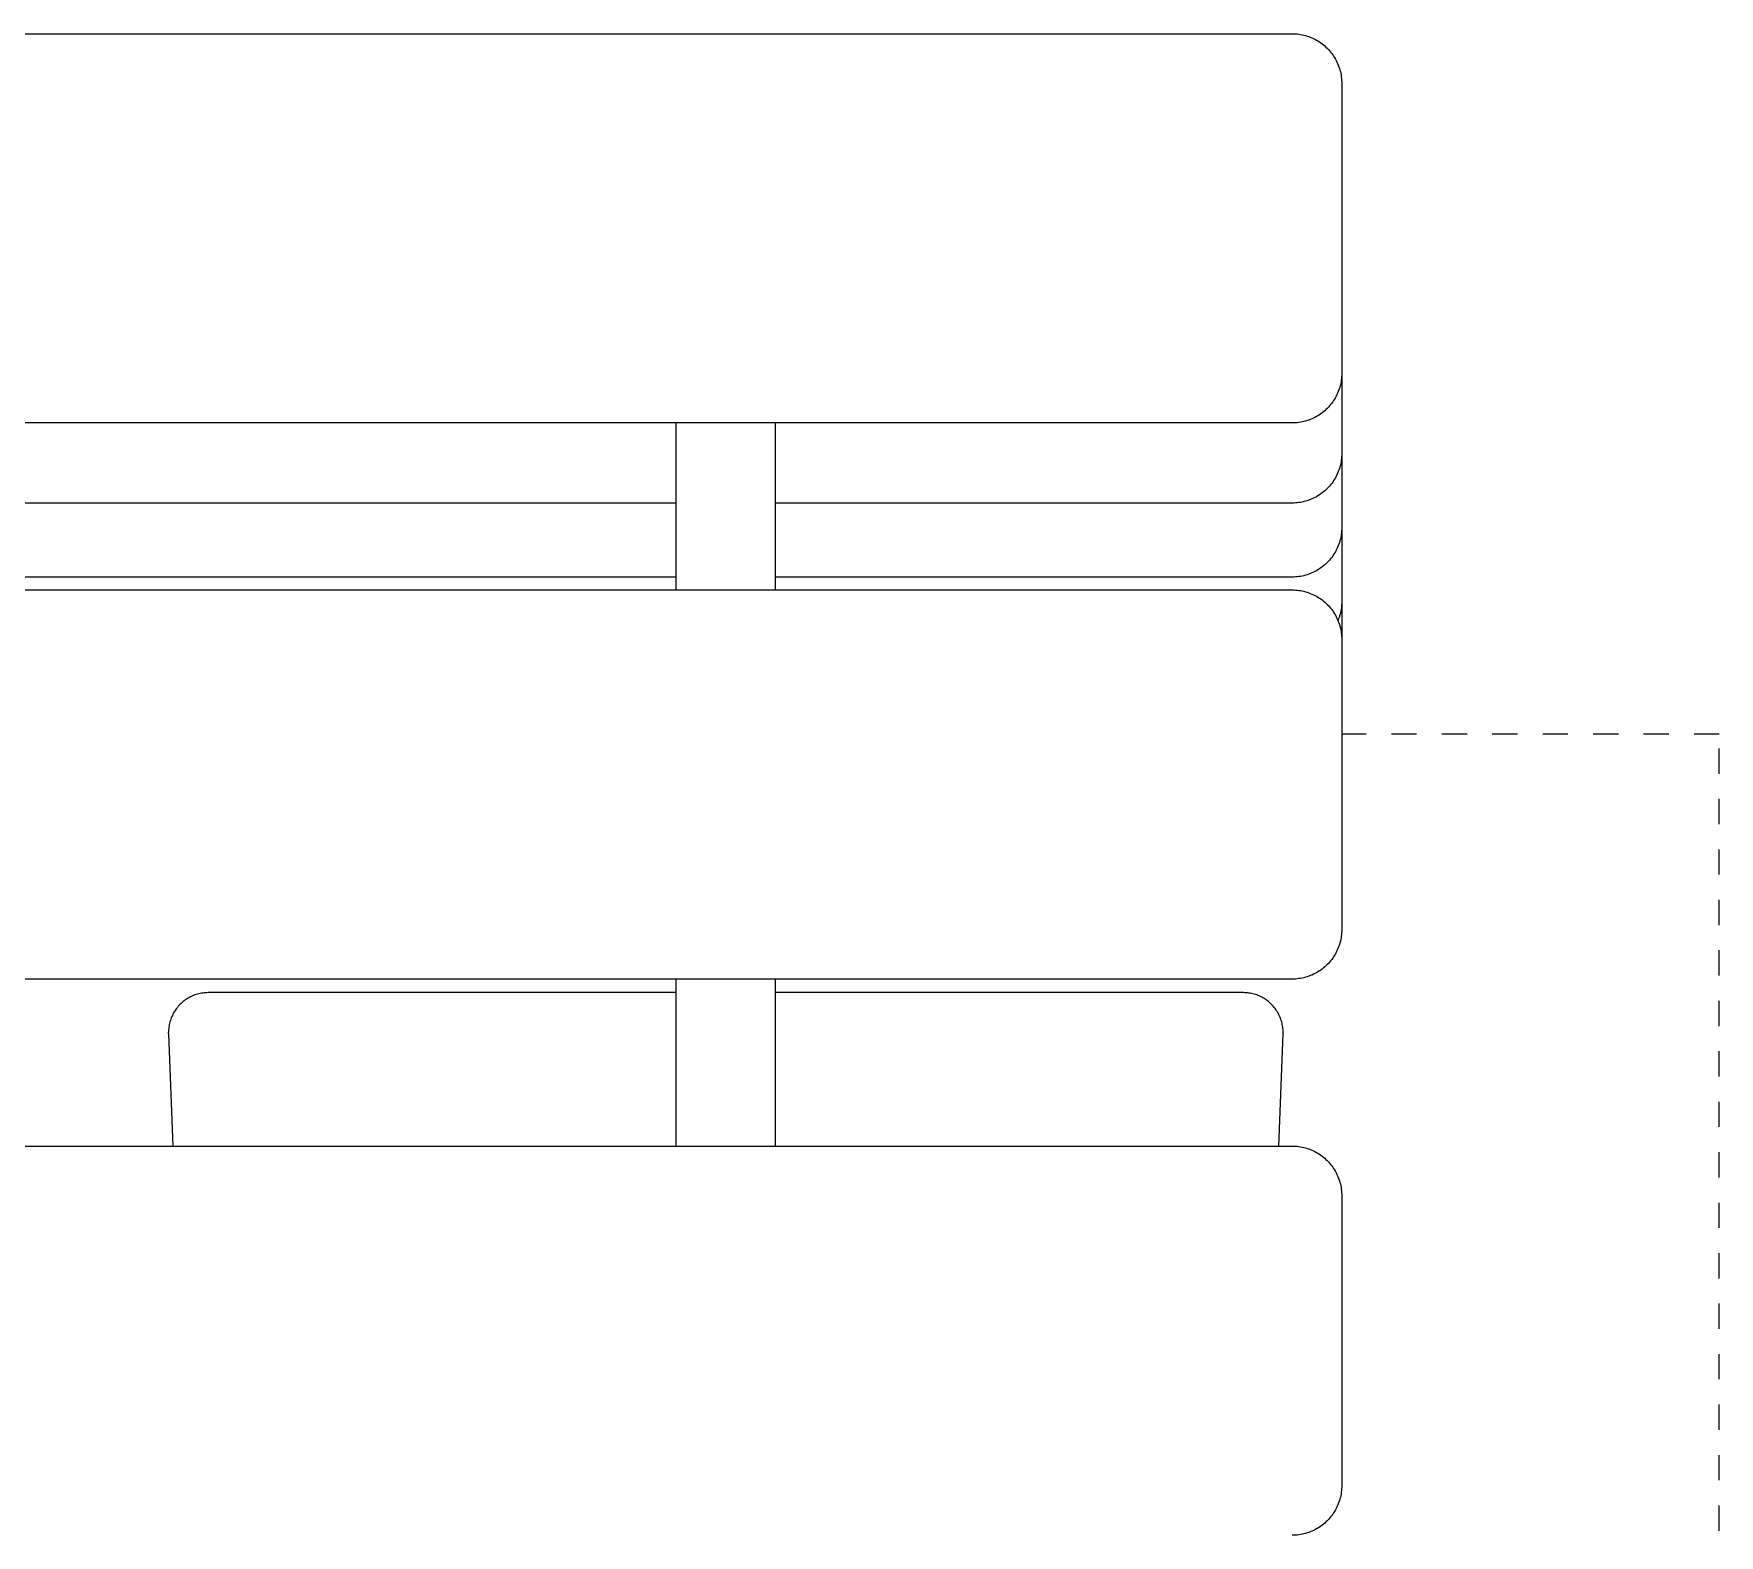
# Model space of a CAD drawing. Header units: inches. Extents: x -6 to 95, y -2 to 61.
# Drawn here: x 16.32 to 23, y 16.77 to 22.72 of the extents above; entities that cross this region are included whole.
import ezdxf

# ---------------------------------------------------------------- set-up
doc = ezdxf.new("R2010")
doc.units = ezdxf.units.IN
doc.linetypes.add('HIDDEN', pattern=[1.905, 1.27, -0.635])
doc.layers.add('ZANO_R', color=7, linetype='Continuous', lineweight=0)
doc.layers.add('ZANO_R_przerywana', color=250, linetype='HIDDEN', lineweight=0)

msp = doc.modelspace()

# ---------------------------------------------------------------- linework, layer by layer
at = {"layer": 'ZANO_R'}
for p, q in [((2.00414, 22.71857), (21.30567, 22.71857)), ((21.30567, 22.71857), (21.31239, 22.71846)), ((21.31239, 22.71846), (21.31911, 22.71811)), ((21.31911, 22.71811), (21.32581, 22.71754)), ((21.32581, 22.71754), (21.33248, 22.71674)), ((21.33248, 22.71674), (21.33913, 22.71571)), ((21.33913, 22.71571), (21.34574, 22.71445)), ((21.34574, 22.71445), (21.3523, 22.71297)), ((21.3523, 22.71297), (21.3588, 22.71127)), ((21.3588, 22.71127), (21.36525, 22.70934)), ((21.36525, 22.70934), (21.37162, 22.7072)), ((21.37162, 22.7072), (21.37792, 22.70484)), ((21.37792, 22.70484), (21.38413, 22.70227)), ((21.38413, 22.70227), (21.39025, 22.69948)), ((21.39025, 22.69948), (21.39628, 22.69649)), ((21.39628, 22.69649), (21.4022, 22.6933)), ((21.4022, 22.6933), (21.408, 22.6899)), ((21.408, 22.6899), (21.41369, 22.68631)), ((21.41369, 22.68631), (21.41925, 22.68252)), ((21.41925, 22.68252), (21.42467, 22.67855)), ((21.42467, 22.67855), (21.42996, 22.6744)), ((21.42996, 22.6744), (21.43511, 22.67006)), ((21.43511, 22.67006), (21.4401, 22.66556)), ((21.4401, 22.66556), (21.44493, 22.66089)), ((21.44493, 22.66089), (21.44961, 22.65605)), ((21.44961, 22.65605), (21.45411, 22.65106)), ((21.45411, 22.65106), (21.45845, 22.64591)), ((21.45845, 22.64591), (21.4626, 22.64062)), ((21.4626, 22.64062), (21.46657, 22.6352)), ((21.46657, 22.6352), (21.47036, 22.62964)), ((21.47036, 22.62964), (21.47395, 22.62395)), ((21.47395, 22.62395), (21.47734, 22.61815)), ((21.47734, 22.61815), (21.48054, 22.61223)), ((21.48054, 22.61223), (21.48353, 22.60621)), ((21.48353, 22.60621), (21.48632, 22.60008)), ((21.48632, 22.60008), (21.48889, 22.59387)), ((21.48889, 22.59387), (21.49125, 22.58757)), ((21.49125, 22.58757), (21.49339, 22.5812)), ((21.49339, 22.5812), (21.49532, 22.57476)), ((21.49532, 22.57476), (21.49702, 22.56825)), ((21.49702, 22.56825), (21.4985, 22.56169)), ((21.4985, 22.56169), (21.49976, 22.55508)), ((21.49976, 22.55508), (21.50079, 22.54844)), ((21.50079, 22.54844), (21.50159, 22.54176)), ((21.50159, 22.54176), (21.50216, 22.53506)), ((21.50216, 22.53506), (21.50251, 22.52834)), ((21.50251, 22.52834), (21.50262, 22.52162)), ((21.50262, 22.52162), (21.50262, 22.47504)), ((21.50262, 22.47504), (21.50262, 21.37308)), ((21.49532, 21.31994), (21.49339, 21.3135)), ((21.49702, 21.32645), (21.49532, 21.31994)), ((21.4985, 21.33301), (21.49702, 21.32645)), ((21.49976, 21.33962), (21.4985, 21.33301)), ((21.50079, 21.34626), (21.49976, 21.33962)), ((21.50159, 21.35294), (21.50079, 21.34626)), ((21.50216, 21.35964), (21.50159, 21.35294)), ((21.50251, 21.36636), (21.50216, 21.35964)), ((21.50262, 21.37308), (21.50251, 21.36636)), ((21.50262, 21.37308), (21.50262, 21.20232)), ((21.4626, 21.25408), (21.45845, 21.24879)), ((21.46657, 21.2595), (21.4626, 21.25408)), ((21.47036, 21.26506), (21.46657, 21.2595)), ((21.47395, 21.27075), (21.47036, 21.26506)), ((21.47734, 21.27655), (21.47395, 21.27075)), ((21.48054, 21.28247), (21.47734, 21.27655)), ((21.48353, 21.28849), (21.48054, 21.28247)), ((21.48632, 21.29462), (21.48353, 21.28849)), ((21.48889, 21.30083), (21.48632, 21.29462)), ((21.49125, 21.30713), (21.48889, 21.30083)), ((21.49339, 21.3135), (21.49125, 21.30713)), ((21.37162, 21.1875), (21.36525, 21.18536)), ((21.37792, 21.18986), (21.37162, 21.1875)), ((21.38413, 21.19243), (21.37792, 21.18986)), ((21.39025, 21.19522), (21.38413, 21.19243)), ((21.39628, 21.19821), (21.39025, 21.19522)), ((21.4022, 21.20141), (21.39628, 21.19821)), ((21.408, 21.2048), (21.4022, 21.20141)), ((21.41369, 21.20839), (21.408, 21.2048)), ((21.41925, 21.21218), (21.41369, 21.20839)), ((21.42467, 21.21615), (21.41925, 21.21218)), ((21.42996, 21.2203), (21.42467, 21.21615)), ((21.43511, 21.22464), (21.42996, 21.2203)), ((21.4401, 21.22914), (21.43511, 21.22464)), ((21.44493, 21.23381), (21.4401, 21.22914)), ((21.44961, 21.23865), (21.44493, 21.23381)), ((21.45411, 21.24364), (21.44961, 21.23865)), ((21.45845, 21.24879), (21.45411, 21.24364)), ((21.50262, 21.20232), (21.50262, 21.05565)), ((21.30567, 21.17613), (2.00414, 21.17613)), ((18.86343, 20.51465), (18.86343, 21.17613)), ((19.25734, 20.51465), (19.25734, 21.17613)), ((21.31239, 21.17624), (21.30567, 21.17613)), ((21.31911, 21.17659), (21.31239, 21.17624)), ((21.32581, 21.17716), (21.31911, 21.17659)), ((21.33248, 21.17796), (21.32581, 21.17716)), ((21.33913, 21.17899), (21.33248, 21.17796)), ((21.34574, 21.18025), (21.33913, 21.17899)), ((21.3523, 21.18173), (21.34574, 21.18025)), ((21.3588, 21.18343), (21.3523, 21.18173)), ((21.36525, 21.18536), (21.3588, 21.18343)), ((21.50262, 21.05565), (21.50251, 21.04893)), ((21.50262, 21.05565), (21.50262, 20.90898)), ((21.49125, 20.98969), (21.48889, 20.9834)), ((21.49339, 20.99607), (21.49125, 20.98969)), ((21.49532, 21.00251), (21.49339, 20.99607)), ((21.49702, 21.00902), (21.49532, 21.00251)), ((21.4985, 21.01558), (21.49702, 21.00902)), ((21.49976, 21.02218), (21.4985, 21.01558)), ((21.50079, 21.02883), (21.49976, 21.02218)), ((21.50159, 21.03551), (21.50079, 21.02883)), ((21.50216, 21.04221), (21.50159, 21.03551)), ((21.50251, 21.04893), (21.50216, 21.04221)), ((21.44961, 20.92122), (21.44493, 20.91638)), ((21.45411, 20.92621), (21.44961, 20.92122)), ((21.45845, 20.93135), (21.45411, 20.92621)), ((21.4626, 20.93664), (21.45845, 20.93135)), ((21.46657, 20.94207), (21.4626, 20.93664)), ((21.47036, 20.94763), (21.46657, 20.94207)), ((21.47395, 20.95331), (21.47036, 20.94763)), ((21.47734, 20.95912), (21.47395, 20.95331)), ((21.48054, 20.96504), (21.47734, 20.95912)), ((21.48353, 20.97106), (21.48054, 20.96504)), ((21.48632, 20.97718), (21.48353, 20.97106)), ((21.48889, 20.9834), (21.48632, 20.97718)), ((18.86343, 20.85869), (4.44637, 20.85869)), ((21.30567, 20.85869), (19.25734, 20.85869)), ((21.31239, 20.85881), (21.30567, 20.85869)), ((21.31911, 20.85915), (21.31239, 20.85881)), ((21.32581, 20.85973), (21.31911, 20.85915)), ((21.33248, 20.86053), (21.32581, 20.85973)), ((21.33913, 20.86156), (21.33248, 20.86053)), ((21.34574, 20.86281), (21.33913, 20.86156)), ((21.3523, 20.86429), (21.34574, 20.86281)), ((21.3588, 20.866), (21.3523, 20.86429)), ((21.36525, 20.86792), (21.3588, 20.866)), ((21.37162, 20.87007), (21.36525, 20.86792)), ((21.37792, 20.87243), (21.37162, 20.87007)), ((21.38413, 20.875), (21.37792, 20.87243)), ((21.39025, 20.87778), (21.38413, 20.875)), ((21.39628, 20.88078), (21.39025, 20.87778)), ((21.4022, 20.88397), (21.39628, 20.88078)), ((21.408, 20.88737), (21.4022, 20.88397)), ((21.41369, 20.89096), (21.408, 20.88737)), ((21.41925, 20.89474), (21.41369, 20.89096)), ((21.42467, 20.89872), (21.41925, 20.89474)), ((21.42996, 20.90287), (21.42467, 20.89872)), ((21.43511, 20.9072), (21.42996, 20.90287)), ((21.4401, 20.91171), (21.43511, 20.9072)), ((21.44493, 20.91638), (21.4401, 20.91171)), ((21.50262, 20.90898), (21.50262, 20.76231)), ((21.4985, 20.72223), (21.49702, 20.71567)), ((21.49976, 20.72884), (21.4985, 20.72223)), ((21.50079, 20.73549), (21.49976, 20.72884)), ((21.50159, 20.74216), (21.50079, 20.73549)), ((21.50216, 20.74887), (21.50159, 20.74216)), ((21.50251, 20.75558), (21.50216, 20.74887)), ((21.50262, 20.76231), (21.50251, 20.75558)), ((21.50262, 20.76231), (21.50262, 20.61563)), ((21.47036, 20.65429), (21.46657, 20.64873)), ((21.47395, 20.65997), (21.47036, 20.65429)), ((21.47734, 20.66578), (21.47395, 20.65997)), ((21.48054, 20.67169), (21.47734, 20.66578)), ((21.48353, 20.67772), (21.48054, 20.67169)), ((21.48632, 20.68384), (21.48353, 20.67772)), ((21.48889, 20.69005), (21.48632, 20.68384)), ((21.49125, 20.69635), (21.48889, 20.69005)), ((21.49339, 20.70272), (21.49125, 20.69635)), ((21.49532, 20.70917), (21.49339, 20.70272)), ((21.49702, 20.71567), (21.49532, 20.70917)), ((21.39025, 20.58444), (21.38413, 20.58166)), ((21.39628, 20.58743), (21.39025, 20.58444)), ((21.4022, 20.59063), (21.39628, 20.58743)), ((21.408, 20.59402), (21.4022, 20.59063)), ((21.41369, 20.59762), (21.408, 20.59402)), ((21.41925, 20.6014), (21.41369, 20.59762)), ((21.42467, 20.60537), (21.41925, 20.6014)), ((21.42996, 20.60953), (21.42467, 20.60537)), ((21.43511, 20.61386), (21.42996, 20.60953)), ((21.4401, 20.61836), (21.43511, 20.61386)), ((21.44493, 20.62304), (21.4401, 20.61836)), ((21.44961, 20.62787), (21.44493, 20.62304)), ((21.45411, 20.63287), (21.44961, 20.62787)), ((21.45845, 20.63801), (21.45411, 20.63287)), ((21.4626, 20.6433), (21.45845, 20.63801)), ((21.46657, 20.64873), (21.4626, 20.6433)), ((21.50262, 20.61563), (21.50262, 20.46896)), ((18.86343, 20.56535), (4.44637, 20.56535)), ((21.30567, 20.56535), (19.25734, 20.56535)), ((21.31239, 20.56547), (21.30567, 20.56535)), ((21.31911, 20.56581), (21.31239, 20.56547)), ((21.32581, 20.56638), (21.31911, 20.56581)), ((21.33248, 20.56719), (21.32581, 20.56638)), ((21.33913, 20.56822), (21.33248, 20.56719)), ((21.34574, 20.56947), (21.33913, 20.56822)), ((21.3523, 20.57095), (21.34574, 20.56947)), ((21.3588, 20.57266), (21.3523, 20.57095)), ((21.36525, 20.57458), (21.3588, 20.57266)), ((21.37162, 20.57672), (21.36525, 20.57458)), ((21.37792, 20.57908), (21.37162, 20.57672)), ((21.38413, 20.58166), (21.37792, 20.57908)), ((2.00414, 20.51465), (21.30567, 20.51465)), ((21.30567, 20.51465), (21.31239, 20.51454)), ((21.31239, 20.51454), (21.31911, 20.51419)), ((21.31911, 20.51419), (21.32581, 20.51362)), ((21.32581, 20.51362), (21.33248, 20.51282)), ((21.33248, 20.51282), (21.33913, 20.51179)), ((21.33913, 20.51179), (21.34574, 20.51053)), ((21.34574, 20.51053), (21.3523, 20.50905)), ((21.3523, 20.50905), (21.3588, 20.50735)), ((21.3588, 20.50735), (21.36525, 20.50542)), ((21.36525, 20.50542), (21.37162, 20.50328)), ((21.37162, 20.50328), (21.37792, 20.50092)), ((21.37792, 20.50092), (21.38413, 20.49834)), ((21.38413, 20.49834), (21.39025, 20.49556)), ((21.39025, 20.49556), (21.39628, 20.49257)), ((21.39628, 20.49257), (21.4022, 20.48937)), ((21.4022, 20.48937), (21.408, 20.48598)), ((21.408, 20.48598), (21.41369, 20.48239)), ((21.41369, 20.48239), (21.41925, 20.4786)), ((21.41925, 20.4786), (21.42467, 20.47463)), ((21.42467, 20.47463), (21.42996, 20.47048)), ((21.42996, 20.47048), (21.43511, 20.46614)), ((21.43511, 20.46614), (21.4401, 20.46164)), ((21.4401, 20.46164), (21.44493, 20.45696)), ((21.44493, 20.45696), (21.44961, 20.45213)), ((21.44961, 20.45213), (21.45411, 20.44714)), ((21.5022, 20.45603), (21.50167, 20.44959)), ((21.50251, 20.4625), (21.5022, 20.45603)), ((21.50262, 20.46896), (21.50251, 20.4625)), ((21.50262, 20.46896), (21.50262, 20.32229)), ((21.45411, 20.44714), (21.45845, 20.44199)), ((21.45845, 20.44199), (21.4626, 20.4367)), ((21.4626, 20.4367), (21.46657, 20.43128)), ((21.46657, 20.43128), (21.47036, 20.42572)), ((21.47036, 20.42572), (21.47395, 20.42003)), ((21.47395, 20.42003), (21.47734, 20.41423)), ((21.47734, 20.41423), (21.48054, 20.40831)), ((21.48054, 20.40831), (21.48353, 20.40228)), ((21.48353, 20.40228), (21.48632, 20.39616)), ((21.48632, 20.39616), (21.48889, 20.38995)), ((21.48991, 20.39934), (21.48752, 20.39333)), ((21.48889, 20.38995), (21.49125, 20.38365)), ((21.49209, 20.40543), (21.48991, 20.39934)), ((21.49408, 20.41159), (21.49209, 20.40543)), ((21.49586, 20.4178), (21.49408, 20.41159)), ((21.49744, 20.42408), (21.49586, 20.4178)), ((21.49881, 20.4304), (21.49744, 20.42408)), ((21.49997, 20.43676), (21.49881, 20.4304)), ((21.50092, 20.44316), (21.49997, 20.43676)), ((21.50167, 20.44959), (21.50092, 20.44316)), ((21.49125, 20.38365), (21.49339, 20.37728)), ((21.49339, 20.37728), (21.49532, 20.37083)), ((21.49532, 20.37083), (21.49702, 20.36433)), ((21.49702, 20.36433), (21.4985, 20.35777)), ((21.4985, 20.35777), (21.49976, 20.35116)), ((21.49976, 20.35116), (21.50079, 20.34451)), ((21.50079, 20.34451), (21.50159, 20.33784)), ((21.50159, 20.33784), (21.50216, 20.33114)), ((21.50216, 20.33114), (21.50251, 20.32442)), ((21.50251, 20.32442), (21.50262, 20.3177)), ((21.50262, 20.32229), (21.50262, 20.3177)), ((21.50262, 20.3177), (21.50262, 20.27112)), ((21.50262, 20.27112), (21.50262, 19.16916)), ((21.49532, 19.11602), (21.49339, 19.10958)), ((21.49702, 19.12253), (21.49532, 19.11602)), ((21.4985, 19.12909), (21.49702, 19.12253)), ((21.49976, 19.1357), (21.4985, 19.12909)), ((21.50079, 19.14234), (21.49976, 19.1357)), ((21.50159, 19.14902), (21.50079, 19.14234)), ((21.50216, 19.15572), (21.50159, 19.14902)), ((21.50251, 19.16244), (21.50216, 19.15572)), ((21.50262, 19.16916), (21.50251, 19.16244)), ((21.4626, 19.05015), (21.45845, 19.04487)), ((21.46657, 19.05558), (21.4626, 19.05015)), ((21.47036, 19.06114), (21.46657, 19.05558)), ((21.47395, 19.06683), (21.47036, 19.06114)), ((21.47734, 19.07263), (21.47395, 19.06683)), ((21.48054, 19.07855), (21.47734, 19.07263)), ((21.48353, 19.08457), (21.48054, 19.07855)), ((21.48632, 19.09069), (21.48353, 19.08457)), ((21.48889, 19.09691), (21.48632, 19.09069)), ((21.49125, 19.1032), (21.48889, 19.09691)), ((21.49339, 19.10958), (21.49125, 19.1032)), ((21.36525, 18.98143), (21.3588, 18.97951)), ((21.37162, 18.98358), (21.36525, 18.98143)), ((21.37792, 18.98594), (21.37162, 18.98358)), ((21.38413, 18.98851), (21.37792, 18.98594)), ((21.39025, 18.9913), (21.38413, 18.98851)), ((21.39628, 18.99429), (21.39025, 18.9913)), ((21.4022, 18.99748), (21.39628, 18.99429)), ((21.408, 19.00088), (21.4022, 18.99748)), ((21.41369, 19.00447), (21.408, 19.00088)), ((21.41925, 19.00825), (21.41369, 19.00447)), ((21.42467, 19.01223), (21.41925, 19.00825)), ((21.42996, 19.01638), (21.42467, 19.01223)), ((21.43511, 19.02071), (21.42996, 19.01638)), ((21.4401, 19.02522), (21.43511, 19.02071)), ((21.44493, 19.02989), (21.4401, 19.02522)), ((21.44961, 19.03473), (21.44493, 19.02989)), ((21.45411, 19.03972), (21.44961, 19.03473)), ((21.45845, 19.04487), (21.45411, 19.03972)), ((21.30567, 18.97221), (2.00414, 18.97221)), ((16.97094, 18.91407), (16.96574, 18.91271)), ((16.97619, 18.91525), (16.97094, 18.91407)), ((16.98148, 18.91626), (16.97619, 18.91525)), ((16.98679, 18.91708), (16.98148, 18.91626)), ((16.99214, 18.91772), (16.98679, 18.91708)), ((16.9975, 18.91818), (16.99214, 18.91772)), ((17.00287, 18.91846), (16.9975, 18.91818)), ((17.00825, 18.91855), (17.00287, 18.91846)), ((18.86343, 18.91855), (17.00825, 18.91855)), ((18.86343, 18.31073), (18.86343, 18.97221)), ((19.25734, 18.31073), (19.25734, 18.97221)), ((21.11252, 18.91855), (19.25734, 18.91855)), ((21.11791, 18.91846), (21.11252, 18.91855)), ((21.1233, 18.91818), (21.11791, 18.91846)), ((21.12867, 18.91772), (21.1233, 18.91818)), ((21.13402, 18.91707), (21.12867, 18.91772)), ((21.13935, 18.91625), (21.13402, 18.91707)), ((21.14465, 18.91524), (21.13935, 18.91625)), ((21.14991, 18.91405), (21.14465, 18.91524)), ((21.15512, 18.91268), (21.14991, 18.91405)), ((21.31239, 18.97232), (21.30567, 18.97221)), ((21.31911, 18.97267), (21.31239, 18.97232)), ((21.32581, 18.97324), (21.31911, 18.97267)), ((21.33248, 18.97404), (21.32581, 18.97324)), ((21.33913, 18.97507), (21.33248, 18.97404)), ((21.34574, 18.97633), (21.33913, 18.97507)), ((21.3523, 18.97781), (21.34574, 18.97633)), ((21.3588, 18.97951), (21.3523, 18.97781)), ((16.8765, 18.8474), (16.87362, 18.84285)), ((16.87952, 18.85185), (16.8765, 18.8474)), ((16.8827, 18.85619), (16.87952, 18.85185)), ((16.88603, 18.86042), (16.8827, 18.85619)), ((16.88949, 18.86454), (16.88603, 18.86042)), ((16.8931, 18.86853), (16.88949, 18.86454)), ((16.89684, 18.8724), (16.8931, 18.86853)), ((16.9007, 18.87614), (16.89684, 18.8724)), ((16.9047, 18.87974), (16.9007, 18.87614)), ((16.90881, 18.88321), (16.9047, 18.87974)), ((16.91304, 18.88653), (16.90881, 18.88321)), ((16.91739, 18.88971), (16.91304, 18.88653)), ((16.92183, 18.89274), (16.91739, 18.88971)), ((16.92638, 18.89561), (16.92183, 18.89274)), ((16.93103, 18.89833), (16.92638, 18.89561)), ((16.93576, 18.90088), (16.93103, 18.89833)), ((16.94058, 18.90328), (16.93576, 18.90088)), ((16.94548, 18.9055), (16.94058, 18.90328)), ((16.95045, 18.90756), (16.94548, 18.9055)), ((16.95548, 18.90945), (16.95045, 18.90756)), ((16.96058, 18.91117), (16.95548, 18.90945)), ((16.96574, 18.91271), (16.96058, 18.91117)), ((21.16029, 18.91113), (21.15512, 18.91268)), ((21.1654, 18.90941), (21.16029, 18.91113)), ((21.17044, 18.90752), (21.1654, 18.90941)), ((21.17542, 18.90545), (21.17044, 18.90752)), ((21.18033, 18.90321), (21.17542, 18.90545)), ((21.18516, 18.90081), (21.18033, 18.90321)), ((21.1899, 18.89824), (21.18516, 18.90081)), ((21.19455, 18.89551), (21.1899, 18.89824)), ((21.1991, 18.89263), (21.19455, 18.89551)), ((21.20356, 18.88959), (21.1991, 18.89263)), ((21.2079, 18.8864), (21.20356, 18.88959)), ((21.21214, 18.88306), (21.2079, 18.8864)), ((21.21626, 18.87958), (21.21214, 18.88306)), ((21.22025, 18.87596), (21.21626, 18.87958)), ((21.22412, 18.87221), (21.22025, 18.87596)), ((21.22786, 18.86833), (21.22412, 18.87221)), ((21.23147, 18.86432), (21.22786, 18.86833)), ((21.23494, 18.86019), (21.23147, 18.86432)), ((21.23826, 18.85594), (21.23494, 18.86019)), ((21.24143, 18.85158), (21.23826, 18.85594)), ((21.24446, 18.84712), (21.24143, 18.85158)), ((21.24733, 18.84256), (21.24446, 18.84712)), ((16.85215, 18.78244), (16.85151, 18.7771)), ((16.85298, 18.78776), (16.85215, 18.78244)), ((16.85398, 18.79304), (16.85298, 18.78776)), ((16.85517, 18.79829), (16.85398, 18.79304)), ((16.85653, 18.80349), (16.85517, 18.79829)), ((16.85807, 18.80865), (16.85653, 18.80349)), ((16.85978, 18.81375), (16.85807, 18.80865)), ((16.86167, 18.81879), (16.85978, 18.81375)), ((16.86373, 18.82376), (16.86167, 18.81879)), ((16.86596, 18.82866), (16.86373, 18.82376)), ((16.86835, 18.83347), (16.86596, 18.82866)), ((16.87091, 18.83821), (16.86835, 18.83347)), ((16.87362, 18.84285), (16.87091, 18.83821)), ((21.25004, 18.8379), (21.24733, 18.84256)), ((21.25259, 18.83315), (21.25004, 18.8379)), ((21.25498, 18.82831), (21.25259, 18.83315)), ((21.2572, 18.8234), (21.25498, 18.82831)), ((21.25925, 18.81841), (21.2572, 18.8234)), ((21.26113, 18.81336), (21.25925, 18.81841)), ((21.26283, 18.80824), (21.26113, 18.81336)), ((21.26436, 18.80307), (21.26283, 18.80824)), ((21.26571, 18.79785), (21.26436, 18.80307)), ((21.26688, 18.79259), (21.26571, 18.79785)), ((21.26787, 18.78729), (21.26688, 18.79259)), ((21.26868, 18.78196), (21.26787, 18.78729)), ((21.26931, 18.7766), (21.26868, 18.78196)), ((16.85078, 18.76636), (16.85069, 18.76098)), ((16.85071, 18.75802), (16.85069, 18.76098)), ((16.8508, 18.75506), (16.85071, 18.75802)), ((16.85105, 18.77174), (16.85078, 18.76636)), ((16.8508, 18.75506), (16.86751, 18.31073)), ((16.85151, 18.7771), (16.85105, 18.77174)), ((21.25326, 18.31073), (21.26997, 18.75506)), ((21.26975, 18.77123), (21.26931, 18.7766)), ((21.27001, 18.76585), (21.26975, 18.77123)), ((21.26997, 18.75506), (21.27009, 18.76045)), ((21.27009, 18.76045), (21.27001, 18.76585)), ((2.00414, 18.31073), (21.30567, 18.31073)), ((21.30567, 18.31073), (21.31239, 18.31061)), ((21.31239, 18.31061), (21.31911, 18.31027)), ((21.31911, 18.31027), (21.32581, 18.3097)), ((21.32581, 18.3097), (21.33248, 18.30889)), ((21.33248, 18.30889), (21.33913, 18.30787)), ((21.33913, 18.30787), (21.34574, 18.30661)), ((21.34574, 18.30661), (21.3523, 18.30513)), ((21.3523, 18.30513), (21.3588, 18.30343)), ((21.3588, 18.30343), (21.36525, 18.3015)), ((21.36525, 18.3015), (21.37162, 18.29936)), ((21.37162, 18.29936), (21.37792, 18.297)), ((21.37792, 18.297), (21.38413, 18.29442)), ((21.38413, 18.29442), (21.39025, 18.29164)), ((21.39025, 18.29164), (21.39628, 18.28865)), ((21.39628, 18.28865), (21.4022, 18.28545)), ((21.4022, 18.28545), (21.408, 18.28206)), ((21.408, 18.28206), (21.41369, 18.27846)), ((21.41369, 18.27846), (21.41925, 18.27468)), ((21.41925, 18.27468), (21.42467, 18.27071)), ((21.42467, 18.27071), (21.42996, 18.26655)), ((21.42996, 18.26655), (21.43511, 18.26222)), ((21.43511, 18.26222), (21.4401, 18.25772)), ((21.4401, 18.25772), (21.44493, 18.25304)), ((21.44493, 18.25304), (21.44961, 18.24821)), ((21.44961, 18.24821), (21.45411, 18.24321)), ((21.45411, 18.24321), (21.45845, 18.23807)), ((21.45845, 18.23807), (21.4626, 18.23278)), ((21.4626, 18.23278), (21.46657, 18.22735)), ((21.46657, 18.22735), (21.47036, 18.22179)), ((21.47036, 18.22179), (21.47395, 18.21611)), ((21.47395, 18.21611), (21.47734, 18.2103)), ((21.47734, 18.2103), (21.48054, 18.20439)), ((21.48054, 18.20439), (21.48353, 18.19836)), ((21.48353, 18.19836), (21.48632, 18.19224)), ((21.48632, 18.19224), (21.48889, 18.18603)), ((21.48889, 18.18603), (21.49125, 18.17973)), ((21.49125, 18.17973), (21.49339, 18.17336)), ((21.49339, 18.17336), (21.49532, 18.16691)), ((21.49532, 18.16691), (21.49702, 18.16041)), ((21.49702, 18.16041), (21.4985, 18.15385)), ((21.4985, 18.15385), (21.49976, 18.14724)), ((21.49976, 18.14724), (21.50079, 18.14059)), ((21.50079, 18.14059), (21.50159, 18.13392)), ((21.50159, 18.13392), (21.50216, 18.12722)), ((21.50216, 18.12722), (21.50251, 18.1205)), ((21.50251, 18.1205), (21.50262, 18.11377)), ((21.50262, 18.11377), (21.50262, 18.0672)), ((21.50262, 18.0672), (21.50262, 16.96524)), ((21.49532, 16.9121), (21.49339, 16.90566)), ((21.49702, 16.91861), (21.49532, 16.9121)), ((21.4985, 16.92517), (21.49702, 16.91861)), ((21.49976, 16.93177), (21.4985, 16.92517)), ((21.50079, 16.93842), (21.49976, 16.93177)), ((21.50159, 16.9451), (21.50079, 16.93842)), ((21.50216, 16.9518), (21.50159, 16.9451)), ((21.50251, 16.95851), (21.50216, 16.9518)), ((21.50262, 16.96524), (21.50251, 16.95851)), ((21.4626, 16.84623), (21.45845, 16.84094)), ((21.46657, 16.85166), (21.4626, 16.84623)), ((21.47036, 16.85722), (21.46657, 16.85166)), ((21.47395, 16.8629), (21.47036, 16.85722)), ((21.47734, 16.86871), (21.47395, 16.8629)), ((21.48054, 16.87463), (21.47734, 16.86871)), ((21.48353, 16.88065), (21.48054, 16.87463)), ((21.48632, 16.88677), (21.48353, 16.88065)), ((21.48889, 16.89299), (21.48632, 16.88677)), ((21.49125, 16.89928), (21.48889, 16.89299)), ((21.49339, 16.90566), (21.49125, 16.89928)), ((21.3588, 16.77559), (21.3523, 16.77388)), ((21.36525, 16.77751), (21.3588, 16.77559)), ((21.37162, 16.77966), (21.36525, 16.77751)), ((21.37792, 16.78202), (21.37162, 16.77966)), ((21.38413, 16.78459), (21.37792, 16.78202)), ((21.39025, 16.78737), (21.38413, 16.78459)), ((21.39628, 16.79037), (21.39025, 16.78737)), ((21.4022, 16.79356), (21.39628, 16.79037)), ((21.408, 16.79696), (21.4022, 16.79356)), ((21.41369, 16.80055), (21.408, 16.79696)), ((21.41925, 16.80433), (21.41369, 16.80055)), ((21.42467, 16.8083), (21.41925, 16.80433)), ((21.42996, 16.81246), (21.42467, 16.8083)), ((21.43511, 16.81679), (21.42996, 16.81246)), ((21.4401, 16.8213), (21.43511, 16.81679)), ((21.44493, 16.82597), (21.4401, 16.8213)), ((21.44961, 16.83081), (21.44493, 16.82597)), ((21.45411, 16.8358), (21.44961, 16.83081)), ((21.45845, 16.84094), (21.45411, 16.8358)), ((21.31239, 16.7684), (21.30567, 16.76828)), ((21.31911, 16.76874), (21.31239, 16.7684)), ((21.32581, 16.76932), (21.31911, 16.76874)), ((21.33248, 16.77012), (21.32581, 16.76932)), ((21.33913, 16.77115), (21.33248, 16.77012)), ((21.34574, 16.7724), (21.33913, 16.77115)), ((21.3523, 16.77388), (21.34574, 16.7724))]:
    msp.add_line(p, q, dxfattribs=at)
at = {"layer": 'ZANO_R_przerywana', "ltscale": 0.05}
for p, q in [((22.99947, 19.94271), (21.50262, 19.94271)), ((22.99947, 4.18636), (22.99947, 19.94271))]:
    msp.add_line(p, q, dxfattribs=at)

doc.saveas('drawing.dxf')
